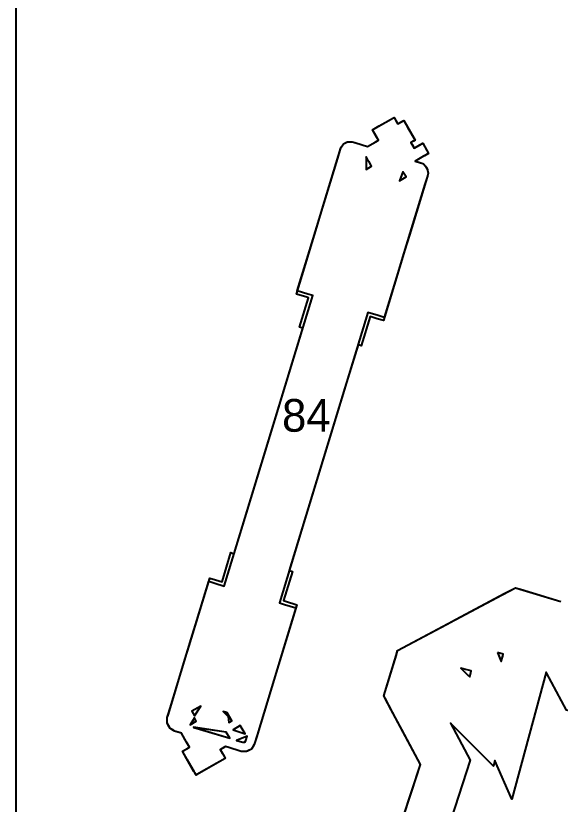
# Model space of a CAD drawing. Header units: millimetres. Extents: x 0 to 500, y 0 to 700.
# Drawn here: x 0 to 82.8, y 443.7 to 563.6 of the extents above; entities that cross this region are included whole.
import ezdxf
from ezdxf.enums import TextEntityAlignment as Align

# ---------------------------------------------------------------- set-up
doc = ezdxf.new("R2010")
doc.units = ezdxf.units.MM
for name, color, linetype in [('CORTE', 1, 'Continuous'), ('GRABADO', 5, 'Continuous'), ('HOJA', 8, 'Continuous')]:
    doc.layers.add(name, color=color, linetype=linetype)

msp = doc.modelspace()

# ---------------------------------------------------------------- linework, layer by layer
at = {"layer": 'CORTE'}
for points in [[(25.19, 454.48), (24.98, 454.54), (24.16, 454.79), (23.99, 454.9), (23.43, 455.25), (23.34, 455.43), (23.03, 456.02), (23.03, 456.23), (23.05, 456.88), (23.2, 457.34), (23.48, 458.26), (26.69, 468.81), (27.55, 471.63), (29.36, 477.57), (30.25, 477.3), (31.7, 476.85), (35.07, 487.92), (45.16, 521.01), (44.41, 521.24), (42.82, 521.72), (44.68, 527.82), (45.59, 530.81), (48.97, 541.92), (49.45, 543.47), (49.53, 543.61), (49.82, 544.07), (50.3, 544.33), (50.46, 544.41), (51, 544.39), (51.17, 544.39), (51.71, 544.22), (53.49, 543.68), (54.66, 544.36), (55.15, 544.64), (54.9, 545.06), (54.25, 546.2), (55.29, 546.8), (57.45, 548.05), (57.54, 548.09), (57.58, 548.01), (57.97, 547.35), (58.09, 547.13), (58.29, 547.24), (58.92, 547.6), (59.01, 547.65), (59.65, 546.54), (60.74, 544.65), (60.44, 544.48), (60.1, 544.28), (60.27, 543.99), (60.6, 543.42), (61.41, 543.89), (61.9, 544.17), (62.48, 543.16), (62.79, 542.63), (62.03, 542.19), (60.76, 541.46), (60.9, 541.42), (61.93, 541.11), (62.03, 541), (62.33, 540.69), (62.4, 540.56), (62.61, 540.18), (62.64, 540.04), (62.73, 539.6), (62.56, 539.03), (62.22, 537.93), (58.84, 526.83), (57.92, 523.81), (56.05, 517.69), (55.11, 517.98), (53.55, 518.45), (43.47, 485.36), (40.09, 474.3), (40.89, 474.05), (42.6, 473.53), (40.78, 467.58), (36.7, 454.2), (36.27, 452.77), (36.17, 452.61), (35.83, 452.07), (35.28, 451.78), (35.1, 451.68), (34.47, 451.7), (34.28, 451.71), (32.41, 452.28), (31.88, 452.44), (31.76, 452.37), (31.12, 452), (31.1, 451.99), (31.39, 451.49), (31.6, 451.13), (31.87, 450.65), (30.35, 449.78), (27.57, 448.18), (27.52, 448.15), (27.43, 448.1), (27.35, 448.24), (27.12, 448.65), (26.07, 450.46), (25.35, 451.72), (26.1, 452.15), (26.42, 452.34), (26.13, 452.86), (25.97, 453.13), (25.72, 453.57), (25.19, 454.48)], [(53.29, 540.2), (54.11, 540.68), (53.68, 541.44), (53.66, 541.47), (53.29, 542.11), (53.29, 540.2)], [(58.36, 538.47), (59.36, 539.05), (58.89, 539.85), (58.36, 538.47)], [(73.24, 466.73), (73.67, 465.76), (73.84, 465.38), (74.06, 466.21), (74.14, 466.49), (73.24, 466.73)], [(69.21, 463.7), (69.27, 463.94), (68.64, 464.11), (68.39, 464.17), (67.68, 464.37), (68.79, 463.25), (69.03, 463.02), (69.21, 463.7)], [(27.17, 457.09), (28.13, 458.59), (26.76, 457.81), (27.17, 457.09)], [(26.5, 455.75), (27.46, 456.3), (27.17, 456.8), (26.5, 455.75)], [(32.38, 456.1), (32.84, 456.36), (32.14, 457.58), (32.01, 457.62), (31.53, 457.76), (32.31, 457.03), (32.38, 456.1)], [(34.87, 454.38), (34.15, 455.63), (33.06, 455), (34.87, 454.38)], [(32.55, 453.7), (32, 454.64), (27.04, 455.37), (32.55, 453.7)], [(34.78, 453.09), (34.85, 453.13), (34.99, 453.35), (34.99, 453.37), (35.2, 454.03), (33.58, 453.38), (34.51, 453.1), (34.51, 453.1), (34.78, 453.09)]]:
    msp.add_lwpolyline(points, close=True, dxfattribs=at)
for points in [[(57.3, 436.72), (60.17, 445.51), (61.55, 449.71), (58.16, 456.06), (57.31, 457.65), (56.17, 459.8), (55.98, 460.15), (57.84, 466.27), (58.08, 467.05), (65.53, 471.02), (65.6, 471.06), (66.73, 471.66), (66.82, 471.7), (73.98, 475.52), (75.98, 476.58), (76.65, 476.38), (76.76, 476.35), (82.87, 474.48)], [(121.14, 428.18), (109.08, 450.8), (101.58, 452.92), (94.44, 454.94), (83.74, 457.97), (80.73, 463.63), (80.65, 463.77), (75.45, 444.46), (72.86, 450.32), (72.63, 449.46), (66.13, 456), (69.13, 450.37), (65.59, 439.56)]]:
    msp.add_lwpolyline(points, dxfattribs=at)
at = {"layer": 'GRABADO'}
for points in [[(24.16, 454.79), (24.04, 454.87), (23.43, 455.25), (23.36, 455.39), (23.03, 456.02), (23.03, 456.18), (23.05, 456.88), (23.16, 457.22), (23.37, 457.9), (25.73, 465.67), (26.37, 467.75), (29.51, 478.04), (29.51, 478.04), (30.39, 477.77), (31.37, 477.48), (32.72, 481.93), (32.97, 481.85), (33.2, 481.78), (41.67, 509.57), (43.65, 516.08), (43.17, 516.23), (44.53, 520.68), (44.27, 520.76), (42.67, 521.24), (45.93, 531.93), (46.6, 534.14), (49.1, 542.32), (49.45, 543.47), (49.51, 543.58), (49.82, 544.07), (50.34, 544.35), (50.46, 544.41), (51.04, 544.39), (51.17, 544.39), (51.57, 544.27), (53.49, 543.68), (54.75, 544.41), (55.15, 544.64), (54.95, 544.98), (54.25, 546.2), (55.12, 546.7), (57.46, 548.05), (57.54, 548.09), (57.58, 548.01), (57.99, 547.3), (58.09, 547.13), (58.25, 547.22), (58.92, 547.6), (59.01, 547.65), (59.56, 546.68), (60.74, 544.65), (60.47, 544.5), (60.1, 544.28), (60.25, 544.04), (60.6, 543.42), (61.47, 543.93), (61.9, 544.17), (62.53, 543.09), (62.79, 542.63), (62.14, 542.26), (60.76, 541.46), (60.82, 541.45), (61.93, 541.11), (62, 541.03), (62.33, 540.69), (62.38, 540.59), (62.61, 540.18), (62.63, 540.07), (62.73, 539.6), (62.6, 539.18), (62.35, 538.36), (59.86, 530.18), (59.18, 527.96), (55.91, 517.21), (55.91, 517.21), (54.96, 517.5), (53.88, 517.83), (52.53, 513.38), (52.3, 513.45), (52.05, 513.52), (50.06, 507.01), (41.6, 479.23), (42.07, 479.08), (40.72, 474.63), (41.04, 474.53), (42.74, 474.01), (42.74, 474.01), (39.6, 463.69), (36.59, 453.83), (36.27, 452.77), (36.19, 452.65), (35.83, 452.07), (35.24, 451.75), (35.1, 451.68), (34.42, 451.7), (34.28, 451.71), (32.26, 452.33), (31.88, 452.44), (31.8, 452.39), (31.12, 452), (31.1, 451.99), (31.36, 451.55), (31.58, 451.16), (31.87, 450.65), (30.56, 449.9), (27.56, 448.17), (27.51, 448.14), (27.43, 448.1), (27.36, 448.23), (27.1, 448.67), (25.98, 450.63), (25.35, 451.72), (26.15, 452.18), (26.42, 452.34), (26.1, 452.9), (25.97, 453.13), (25.76, 453.49), (25.19, 454.48), (25.04, 454.52), (24.16, 454.79)], [(53.67, 541.45), (53.66, 541.47), (53.29, 542.11), (53.29, 540.2), (54.11, 540.68), (53.67, 541.45)], [(58.89, 539.85), (58.36, 538.47), (59.36, 539.05), (58.89, 539.85)], [(73.24, 466.73), (73.68, 465.74), (73.84, 465.38), (74.06, 466.23), (74.14, 466.49), (73.24, 466.73)], [(69.21, 463.72), (69.27, 463.94), (68.63, 464.11), (68.39, 464.17), (67.68, 464.37), (68.81, 463.23), (69.03, 463.02), (69.21, 463.72)], [(26.76, 457.81), (27.17, 457.09), (28.13, 458.59), (26.76, 457.81)], [(27.17, 456.8), (26.5, 455.75), (27.46, 456.3), (27.17, 456.8)], [(32.14, 457.58), (32.03, 457.61), (31.52, 457.77), (32.31, 457.03), (32.38, 456.1), (32.84, 456.36), (32.14, 457.58)], [(33.06, 455), (34.87, 454.38), (34.15, 455.63), (33.06, 455)], [(27.1, 455.36), (32.55, 453.7), (32.01, 454.63), (27.1, 455.36)], [(34.99, 453.35), (34.99, 453.36), (35.2, 454.03), (33.58, 453.38), (34.51, 453.1), (34.78, 453.09), (34.85, 453.13), (34.99, 453.35)]]:
    msp.add_lwpolyline(points, close=True, dxfattribs=at)
msp.add_lwpolyline([(58.94, 441.73), (61.55, 449.71), (58.71, 455.03), (57.1, 458.05), (56.14, 459.86), (55.98, 460.15), (57.88, 466.39), (58.08, 467.05), (65.68, 471.1), (65.75, 471.14), (66.9, 471.75), (66.99, 471.8), (74.29, 475.69), (75.98, 476.58), (76.55, 476.41), (76.64, 476.38), (82.87, 474.48)], dxfattribs=at)
at = {"layer": 'HOJA'}
msp.add_lwpolyline([(0, 0), (500, 0), (500, 700), (0, 700)], close=True, dxfattribs=at)

# ---------------------------------------------------------------- texts
at = {"layer": 'GRABADO'}
msp.add_text('84', height=4.97, dxfattribs=at).set_placement((44.19, 502.8), align=Align.MIDDLE_CENTER)

doc.saveas('drawing.dxf')
